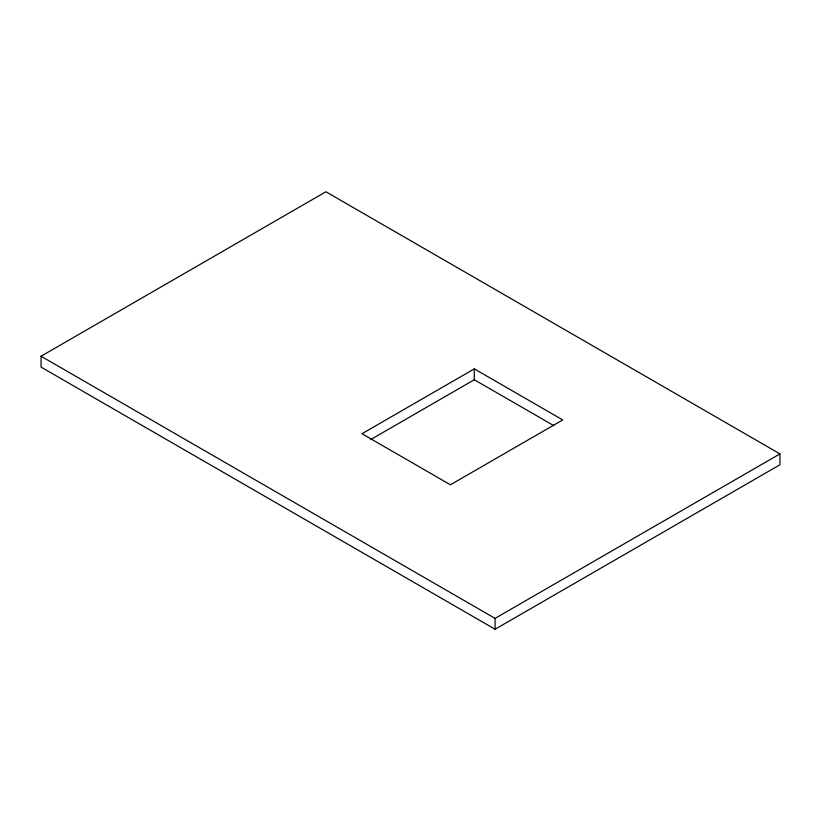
<?xml version="1.0" encoding="UTF-8"?>
<svg xmlns="http://www.w3.org/2000/svg" width="821" height="821" viewBox="0 0 821 821"><rect width="100%" height="100%" fill="white"/><g stroke="black" fill="none" stroke-linecap="round" stroke-linejoin="round"><path stroke-width="1.23" d="M41.05 356.232L325.916 191.765L779.95 453.9L779.95 464.768L495.084 629.235L41.05 367.1L41.05 356.232L495.084 618.367L779.95 453.9M474.302 368.865L361.969 433.724L450.421 484.79L562.754 419.931L474.302 368.865L474.302 379.743L370.784 439.512M474.302 379.743L553.908 425.699M495.084 618.367L495.084 629.235"/></g></svg>
